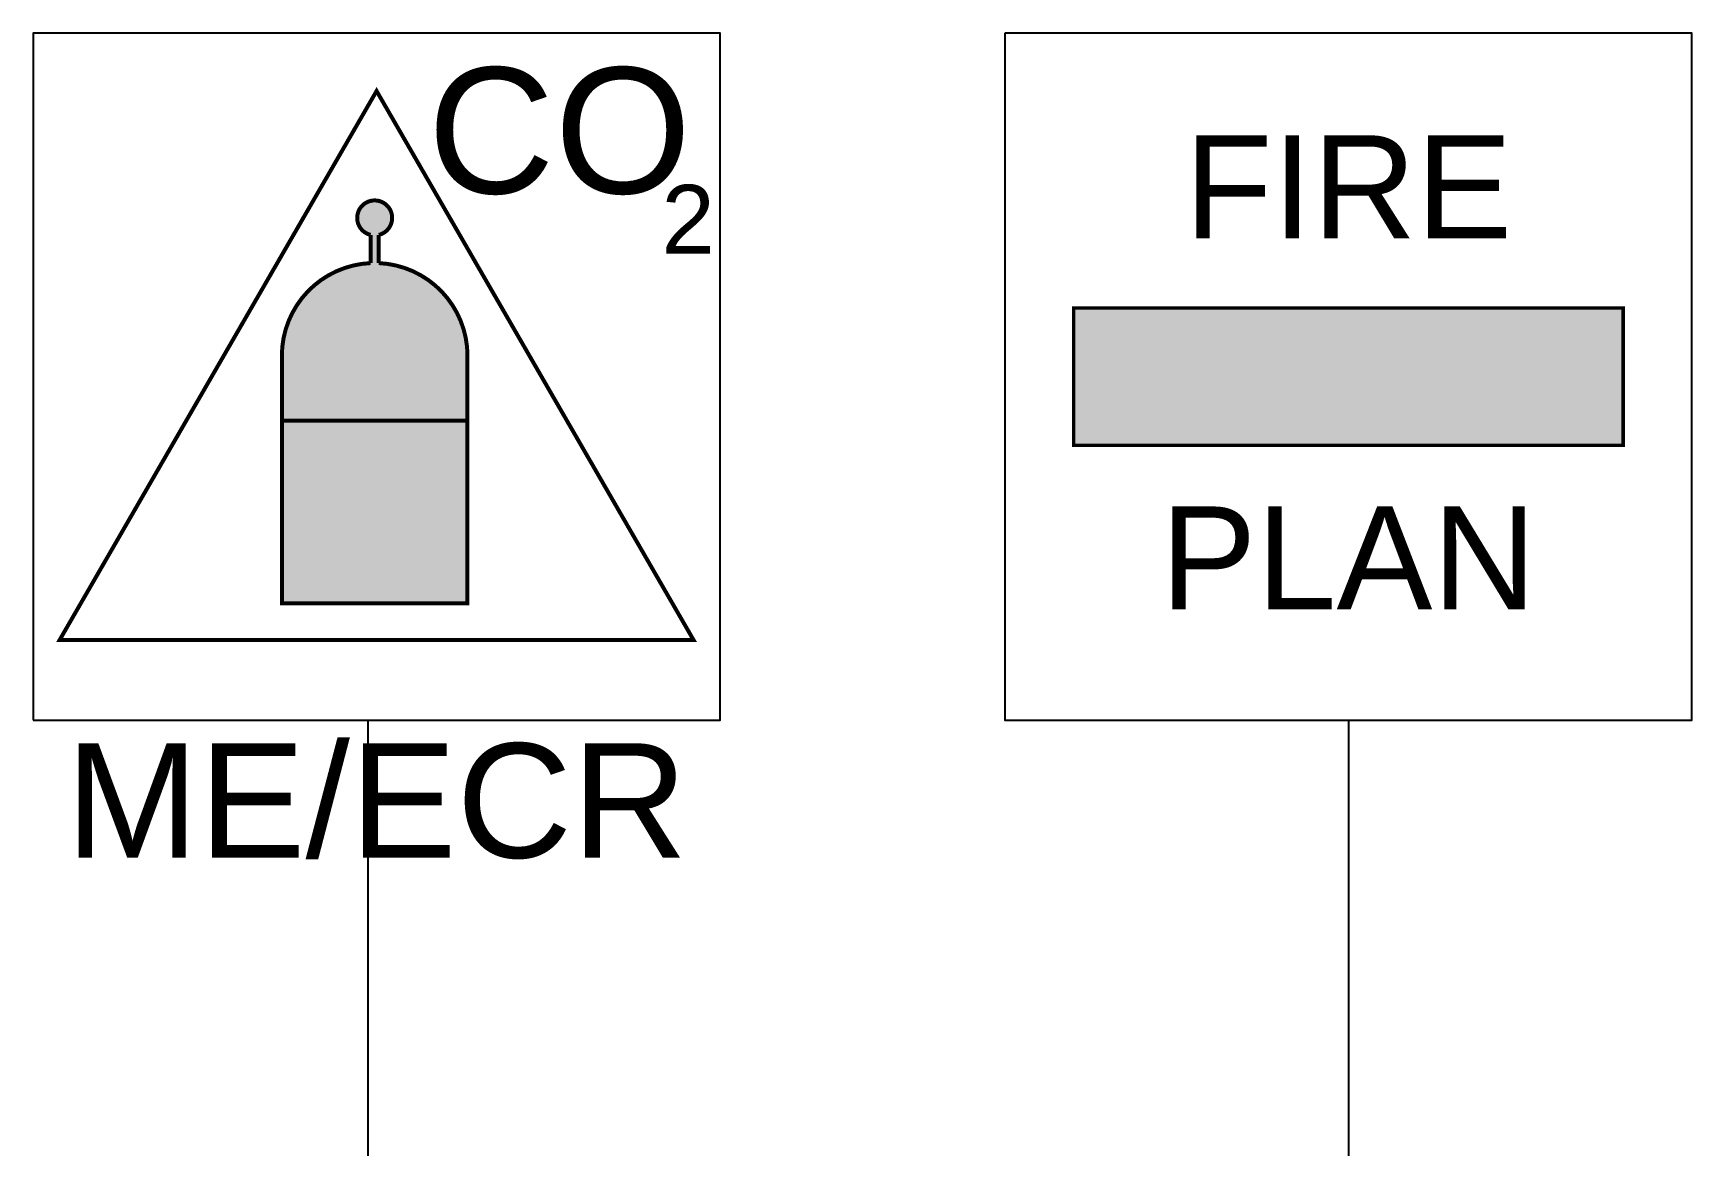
# Model space of a CAD drawing. Header units: millimetres. Extents: x 1084702 to 1166801, y 36632 to 124519.
# Drawn here: x 1107274 to 1109689, y 85216 to 86836 of the extents above; entities that cross this region are included whole.
import ezdxf
from ezdxf.enums import TextEntityAlignment as Align

# ---------------------------------------------------------------- set-up
doc = ezdxf.new("R2010")
doc.units = ezdxf.units.MM
doc.header["$LTSCALE"] = 250
for name, color, linetype in [('%posline', 240, 'Continuous'), ('%symbol', 1, 'Continuous'), ('SAFECO1', 10, 'Continuous'), ('SAFECO252', 252, 'Continuous'), ('SAFECO253', 253, 'Continuous'), ('SAFECO7', 255, 'Continuous'), ('SAFETX1', 1, 'Continuous'), ('SAFETX7', 255, 'Continuous')]:
    doc.layers.add(name, color=color, linetype=linetype)
doc.styles.add('SYMBOL TXT', font='arial.ttf')

# ---------------------------------------------------------------- blocks, each defined once
blk = doc.blocks.new('A.2.13CO2_SYMB')
at = {"layer": 'SAFECO252'}
h = blk.add_hatch(color=256, dxfattribs=at)
h.dxf.hatch_style = 1
edge = h.paths.add_edge_path()
edge.add_arc((-3.352948151878081, 636.3185574356467), 162.1525513248844, 0, 87.51109268831948, ccw=False)
edge.add_line((158.7996031730145, 636.3185574356467), (158.7996031730145, 523.093867482301))
edge.add_line((158.7996031730145, 523.0938674823119), (-165.5054994772072, 523.0938674823119))
edge.add_line((-165.5054994772072, 523.0938674823119), (-165.5054994767706, 636.3185574356576))
edge.add_arc((-3.352948151863529, 636.3185574356467), 162.1525513248934, 92.48890731168052, 180, ccw=False)
edge.add_line((-10.39457947568735, 798.3181417853193), (-10.3945794756728, 847.5405064276656))
edge.add_arc((-3.352948151878081, 877.250909178736), 30.53346693926729, 90, 256.6664173943286, ccw=False)
edge.add_arc((-3.352948151878081, 877.250909178736), 30.53346693926868, 0, 90, ccw=False)
edge.add_arc((-3.352948151878081, 877.250909178736), 30.53346693926868, -76.66641739430372, 0, ccw=False)
edge.add_line((3.688683171960292, 847.5405064276711), (3.688683171960292, 798.3181417853248))
at = {"layer": 'SAFECO253'}
h = blk.add_hatch(color=256, dxfattribs=at)
h.dxf.hatch_style = 1
h.paths.add_polyline_path([(-165.5054994772072, 203.9117539021827), (-165.5054994772072, 523.0938674823119), (158.7996031723451, 523.0938674823119), (158.7996031723451, 203.9117539021827)])
at = {"layer": 'SAFECO7'}
blk.add_line((-165.5054994772072, 523.0938674823119), (158.7996031723451, 523.0938674823119), dxfattribs=at)
blk.add_line((-165.5054994772072, 523.0938674823119), (158.7996031723451, 523.0938674823119), dxfattribs=at)
blk.add_line((-165.5054994772072, 523.0938674823119), (158.7996031723451, 523.0938674823119), dxfattribs=at)
blk.add_line((-165.5054994772072, 523.0938674823119), (158.7996031723451, 523.0938674823119), dxfattribs=at)
at = {"layer": 'SAFECO7', "lineweight": -3}
blk.add_lwpolyline([(-600, 0), (600, 0), (600, 1200), (-600, 1200)], close=True, dxfattribs=at)
at = {"layer": 'SAFECO7', "const_width": 6.959624885420181}
for points in [[(0, 1098.987943724715), (-553.7660465566078, 139.8370155821322), (553.7660465566223, 139.8370155821322)], [(-165.5054994772072, 203.9117539021827), (-165.5054994772072, 523.0938674823119), (158.7996031723451, 523.0938674823119), (158.7996031723451, 203.9117539021827)]]:
    blk.add_lwpolyline(points, close=True, dxfattribs=at)
blk.add_lwpolyline([(3.688683171960292, 798.3181417853193, -0.4015468709664892), (158.7996031730145, 636.3185574356467), (158.7996031730145, 523.0938674823119), (-165.5054994772072, 523.0938674823119), (-165.5054994767634, 636.3185574356467, -0.4015468709664892), (-10.39457947568735, 798.3181417853193), (-10.39457947568735, 847.5405064276711, -0.8899224875117222), (-3.352948151878081, 907.784376118012, -0.4142135623730951), (27.18051878739061, 877.250909178736, -0.3475834292147769), (3.688683171960292, 847.5405064276711)], format="xyb", close=True, dxfattribs=at)
at = {"layer": 'SAFECO7', "style": 'SYMBOL TXT'}
blk.add_text('CO', height=220, dxfattribs=at).set_placement((550, 1140), align=Align.TOP_RIGHT)
blk.add_text('2', height=120, dxfattribs=at).set_placement((497.7179664383002, 814.9327335542766))
at = {"layer": 'SAFETX7', "style": 'SYMBOL TXT'}
blk.add_attdef('SPACE', text='', height=200, dxfattribs=at).set_placement((0, -140.7089127840009), align=Align.MIDDLE_CENTER)
blk = doc.blocks.new('A.2.1_SYMB')
at = {"layer": 'SAFECO1'}
h = blk.add_hatch(color=256, dxfattribs=at)
h.dxf.hatch_style = 1
h.paths.add_polyline_path([(-480, 480), (-480, 720), (480, 720), (480, 480)])
at = {"layer": 'SAFECO7'}
blk.add_lwpolyline([(-600, 1200), (-600, 0), (600, 0), (600, 1200)], close=True, dxfattribs=at)
at = {"layer": 'SAFECO7', "const_width": 5.999999999999997}
blk.add_lwpolyline([(-480, 480), (-480, 720), (480, 720), (480, 480)], close=True, dxfattribs=at)
at = {"layer": 'SAFECO7', "char_height": 179.9999999999999, "attachment_point": 5, "style": 'SYMBOL TXT'}
for s, insert in [('FIRE', (-2.182787284255028e-11, 931.47697762592)), ('PLAN', (-2.182787284255028e-11, 283.1601442906976))]:
    blk.add_mtext_dynamic_manual_height_columns(s, width=11.51624387150275, gutter_width=10, heights=[0], dxfattribs=dict(at, insert=insert))

msp = doc.modelspace()

# ---------------------------------------------------------------- linework, layer by layer
at = {"layer": '%posline', "linetype": 'ByBlock'}
for points in [[(1107760.796886934, 85836.33265202004), (1107760.796886934, 84175.11145505018)], [(1109188.597106598, 85836.33265202004), (1109188.597106599, 84175.11145505018)]]:
    msp.add_lwpolyline(points, dxfattribs=at)

# ---------------------------------------------------------------- block references
at = {"layer": '%symbol'}
ref = msp.add_blockref('A.2.13CO2_SYMB', (1107773.662960228, 85836.33265202004), dxfattribs=dict(at, xscale=0.8333333333329453, yscale=0.8333333333329453, zscale=0.8333333333329453))
ref.add_attrib('SPACE', 'ME/ECR', dxfattribs={"layer": 'SAFETX1', "height": 166.666666666589, "style": 'SYMBOL TXT'}).set_placement((1107773.662960228, 85719.0752247001), align=Align.MIDDLE_CENTER)
at = {"layer": '%symbol', "xscale": 0.8333333333329453, "yscale": 0.8333333333329453, "zscale": 0.8333333333329453}
msp.add_blockref('A.2.1_SYMB', (1109188.597106598, 85836.33265202002), dxfattribs=at)

doc.saveas('drawing.dxf')
